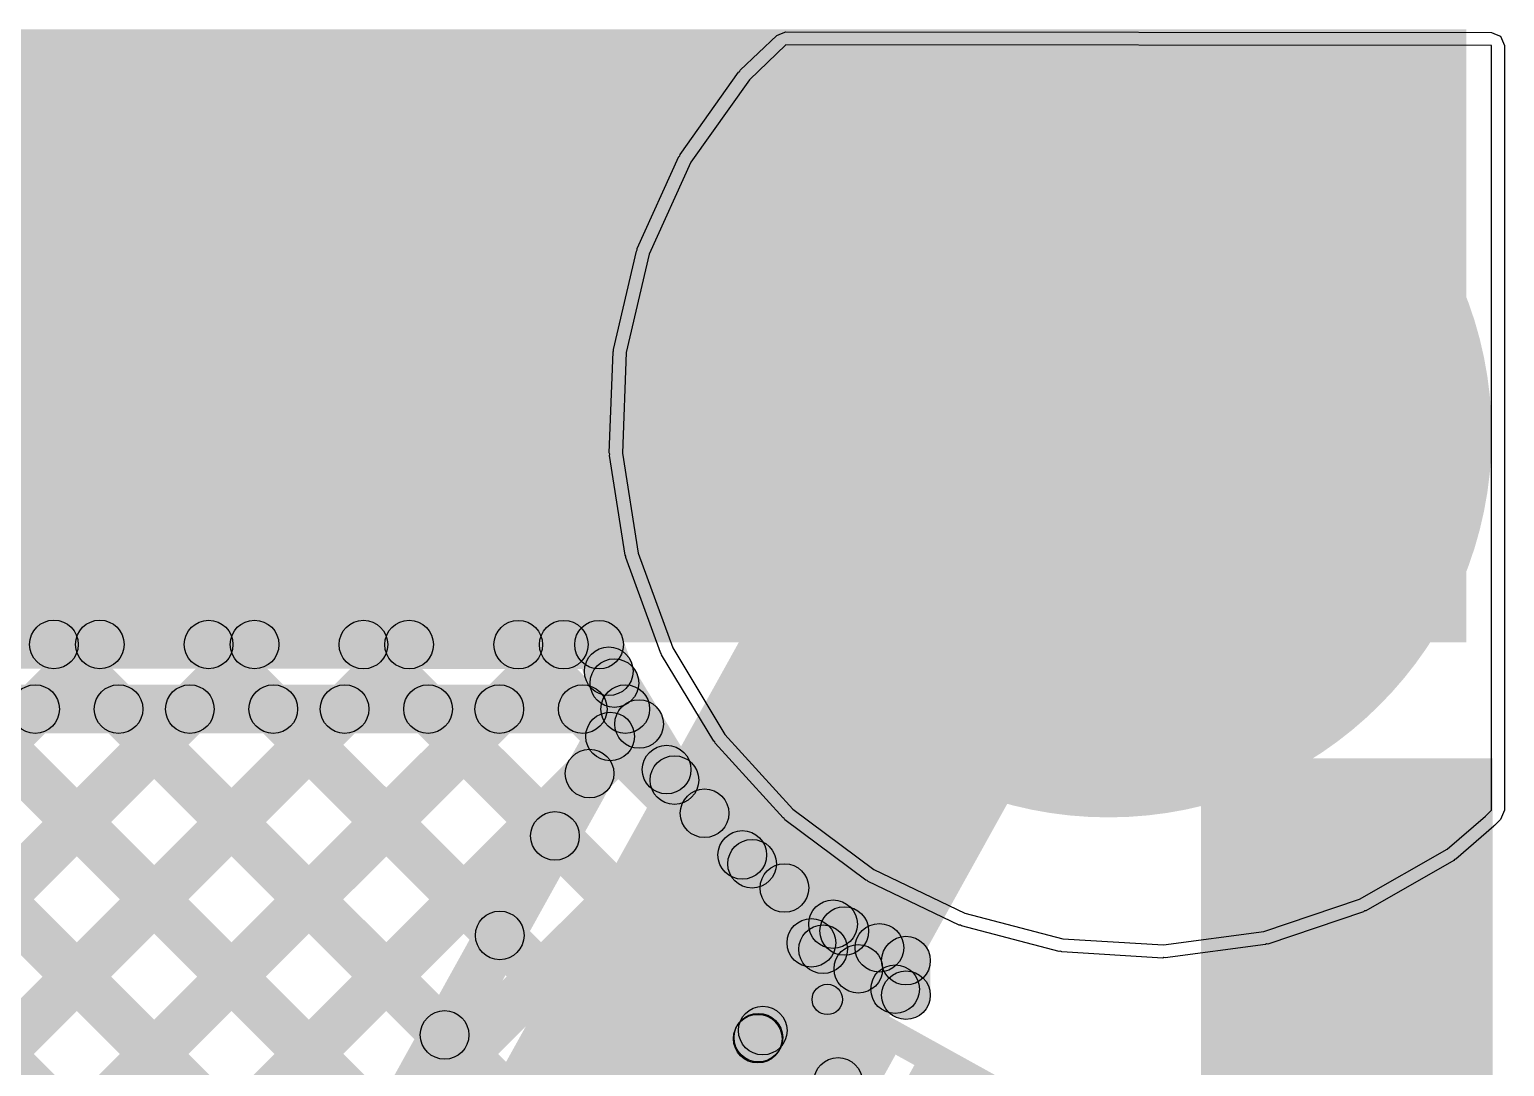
# Model space of a CAD drawing. Header units: millimetres. Extents: x 2.72 to 4.82, y 2.46 to 3.29.
# Drawn here: x 4.5743 to 4.8169, y 3.1163 to 3.287 of the extents above; entities that cross this region are included whole.
import ezdxf

# ---------------------------------------------------------------- set-up
doc = ezdxf.new("R2010")
doc.units = ezdxf.units.MM
doc.header["$MEASUREMENT"] = 0
for name, color, linetype in [('BottomLayer', 5, 'Continuous'), ('BottomPaste', 16, 'Continuous'), ('BottomSolder', 6, 'Continuous'), ('PadHoleLayer', 156, 'Continuous'), ('TopLayer', 1, 'Continuous'), ('TopOverlay', 2, 'Continuous'), ('TopPaste', 8, 'Continuous'), ('TopSolder', 216, 'Continuous'), ('ViaHoleLayer', 16, 'Continuous')]:
    doc.layers.add(name, color=color, linetype=linetype)

# ---------------------------------------------------------------- blocks, each defined once
blk = doc.blocks.new('R__0402_B_37')
at = {"layer": 'BottomLayer'}
for points in [[(-0.0095, 0.0125), (-0.0095, -0.0125), (-0.0275, -0.0125), (-0.0275, 0.0125)], [(0.0275, 0.0125), (0.0275, -0.0125), (0.0095, -0.0125), (0.0095, 0.0125)]]:
    blk.add_hatch(color=5, dxfattribs=at).paths.add_polyline_path(points)
at = {"layer": 'BottomPaste'}
for points in [[(-0.0095, 0.0125), (-0.0095, -0.0125), (-0.0275, -0.0125), (-0.0275, 0.0125)], [(0.0275, 0.0125), (0.0275, -0.0125), (0.0095, -0.0125), (0.0095, 0.0125)]]:
    blk.add_hatch(color=16, dxfattribs=at).paths.add_polyline_path(points)
at = {"layer": 'BottomSolder'}
for points in [[(-0.0055, 0.0165), (-0.0055, -0.0165), (-0.0315, -0.0165), (-0.0315, 0.0165)], [(0.0315, 0.0165), (0.0315, -0.0165), (0.0055, -0.0165), (0.0055, 0.0165)]]:
    blk.add_hatch(color=6, dxfattribs=at).paths.add_polyline_path(points)
blk = doc.blocks.new('LED_0201_73')
at = {"layer": 'TopLayer'}
for points in [[(-0.01181, 0.00689), (-0.00394, 0.00689), (-0.00394, -0.00689), (-0.01181, -0.00689)], [(0.00394, 0.00689), (0.01181, 0.00689), (0.01181, -0.00689), (0.00394, -0.00689)]]:
    blk.add_hatch(color=1, dxfattribs=at).paths.add_polyline_path(points)
at = {"layer": 'TopOverlay'}
h = blk.add_hatch(color=2, dxfattribs=at)
edge = h.paths.add_edge_path()
edge.add_arc((-0.016, 0.011), 0.0025, 0, 360)
h = blk.add_hatch(color=2, dxfattribs=at)
edge = h.paths.add_edge_path()
edge.add_arc((-0.016, 0.011), 0.0025, 0, 360)
for points in [[(-0.016, 0.0085), (-0.016, 0.0135), (0.016, 0.0135), (0.016, 0.0085)], [(0.016, -0.013), (0.029, -0.013), (0.029, 0.013), (0.016, 0.013)], [(-0.0135, -0.011), (-0.0185, -0.011), (-0.0185, 0.011), (-0.0135, 0.011)], [(0.013, -0.011), (0.017, -0.011), (0.017, 0.011), (0.013, 0.011)], [(-0.016, -0.0135), (-0.016, -0.0085), (0.016, -0.0085), (0.016, -0.0135)]]:
    blk.add_hatch(color=2, dxfattribs=at).paths.add_polyline_path(points)
h = blk.add_hatch(color=2, dxfattribs=at)
edge = h.paths.add_edge_path()
edge.add_arc((0.016, 0.011), 0.0025, 0, 360)
h = blk.add_hatch(color=2, dxfattribs=at)
edge = h.paths.add_edge_path()
edge.add_arc((-0.016, -0.011), 0.0025, 0, 360)
h = blk.add_hatch(color=2, dxfattribs=at)
edge = h.paths.add_edge_path()
edge.add_arc((-0.016, -0.011), 0.0025, 0, 360)
h = blk.add_hatch(color=2, dxfattribs=at)
edge = h.paths.add_edge_path()
edge.add_arc((0.016, -0.011), 0.0025, 0, 360)
at = {"layer": 'TopPaste'}
for points in [[(-0.01181, 0.00689), (-0.00394, 0.00689), (-0.00394, -0.00689), (-0.01181, -0.00689)], [(0.00394, 0.00689), (0.01181, 0.00689), (0.01181, -0.00689), (0.00394, -0.00689)]]:
    blk.add_hatch(color=8, dxfattribs=at).paths.add_polyline_path(points)
at = {"layer": 'TopSolder'}
for points in [[(-0.01398, 0.00906), (-0.00177, 0.00906), (-0.00177, -0.00906), (-0.01398, -0.00906)], [(0.00177, 0.00906), (0.01398, 0.00906), (0.01398, -0.00906), (0.00177, -0.00906)]]:
    blk.add_hatch(color=216, dxfattribs=at).paths.add_polyline_path(points)
at = {"layer": 'TopOverlay'}
for centre in [(-0.016, 0.011), (-0.016, 0.011), (0.016, 0.011), (-0.016, -0.011), (-0.016, -0.011), (0.016, -0.011)]:
    blk.add_circle(centre, 0.0025, dxfattribs=at)

msp = doc.modelspace()

# ---------------------------------------------------------------- hatches: boundary and pattern name
at = {"layer": 'BottomLayer'}
for points in [[(2.72, 3.18612), (4.81064, 3.18612), (4.81064, 3.287), (2.72, 3.287)], [(4.66, 3.09417), (4.68975, 3.07768), (4.75373, 3.19309), (4.72397, 3.20958)], [(4.72565, 3.19332), (4.70217, 3.20634), (4.42816, 2.71201), (4.45164, 2.69899)], [(4.22655, 3.17112), (4.22655, 3.17912), (4.67228, 3.17912), (4.67228, 3.17112)], [(4.35371, 2.94798), (4.34805, 2.95364), (4.57236, 3.17795), (4.57802, 3.17229)], [(4.36279, 2.93161), (4.35713, 2.93726), (4.59781, 3.17795), (4.60347, 3.17229)], [(4.37187, 2.91523), (4.36621, 2.92089), (4.62327, 3.17795), (4.62893, 3.17229)], [(4.38094, 2.89885), (4.37529, 2.90451), (4.64873, 3.17795), (4.65438, 3.17229)], [(4.45291, 2.77111), (4.44592, 2.77499), (4.66878, 3.17706), (4.67578, 3.17318)], [(4.50972, 3.17229), (4.51537, 3.17795), (4.61815, 3.07518), (4.61249, 3.06952)], [(4.53517, 3.17229), (4.54083, 3.17795), (4.62722, 3.09155), (4.62157, 3.0859)], [(4.56063, 3.17229), (4.56629, 3.17795), (4.6363, 3.10793), (4.63064, 3.10227)], [(4.58609, 3.17229), (4.59174, 3.17795), (4.64538, 3.12431), (4.63972, 3.11865)], [(4.61154, 3.17229), (4.6172, 3.17795), (4.65446, 3.14069), (4.6488, 3.13503)], [(4.637, 3.17229), (4.64265, 3.17795), (4.66354, 3.15706), (4.65788, 3.15141)], [(4.66245, 3.17229), (4.66811, 3.17795), (4.67261, 3.17344), (4.66696, 3.16778)], [(4.41847, 2.91092), (4.41281, 2.91657), (4.66357, 3.16734), (4.66923, 3.16168)], [(4.767, 2.549), (4.815, 2.549), (4.815, 3.167), (4.767, 3.167)]]:
    msp.add_hatch(color=5, dxfattribs=at).paths.add_polyline_path(points)
h = msp.add_hatch(color=5, dxfattribs=at)
edge = h.paths.add_edge_path()
edge.add_arc((4.75177, 3.22035), 0.05906, 0, 360)
h = msp.add_hatch(color=5, dxfattribs=at)
edge = h.paths.add_edge_path()
edge.add_arc((4.75077, 3.26835), 0.01181, 0, 360)
h = msp.add_hatch(color=5, dxfattribs=at)
edge = h.paths.add_edge_path()
edge.add_arc((4.785, 3.255), 0.01181, 0, 360)
h = msp.add_hatch(color=5, dxfattribs=at)
edge = h.paths.add_edge_path()
edge.add_arc((4.71712, 3.25359), 0.01181, 0, 360)
h = msp.add_hatch(color=5, dxfattribs=at)
edge = h.paths.add_edge_path()
edge.add_arc((4.79977, 3.22135), 0.01181, 0, 360)
h = msp.add_hatch(color=5, dxfattribs=at)
edge = h.paths.add_edge_path()
edge.add_arc((4.70377, 3.21935), 0.01181, 0, 360)
h = msp.add_hatch(color=5, dxfattribs=at)
edge = h.paths.add_edge_path()
edge.add_arc((4.78641, 3.18712), 0.01181, 0, 360)
h = msp.add_hatch(color=5, dxfattribs=at)
edge = h.paths.add_edge_path()
edge.add_arc((4.71853, 3.1857), 0.01181, 0, 360)
h = msp.add_hatch(color=5, dxfattribs=at)
edge = h.paths.add_edge_path()
edge.add_arc((4.75277, 3.17235), 0.01181, 0, 360)
h = msp.add_hatch(color=5, dxfattribs=at)
edge = h.paths.add_edge_path()
edge.add_arc((4.57519, 3.17512), 0.004, 0, 360)
h = msp.add_hatch(color=5, dxfattribs=at)
edge = h.paths.add_edge_path()
edge.add_arc((4.58891, 3.17512), 0.004, 0, 360)
h = msp.add_hatch(color=5, dxfattribs=at)
edge = h.paths.add_edge_path()
edge.add_arc((4.60064, 3.17512), 0.004, 0, 360)
h = msp.add_hatch(color=5, dxfattribs=at)
edge = h.paths.add_edge_path()
edge.add_arc((4.61437, 3.17512), 0.004, 0, 360)
h = msp.add_hatch(color=5, dxfattribs=at)
edge = h.paths.add_edge_path()
edge.add_arc((4.6261, 3.17512), 0.004, 0, 360)
h = msp.add_hatch(color=5, dxfattribs=at)
edge = h.paths.add_edge_path()
edge.add_arc((4.63983, 3.17512), 0.004, 0, 360)
h = msp.add_hatch(color=5, dxfattribs=at)
edge = h.paths.add_edge_path()
edge.add_arc((4.65155, 3.17512), 0.004, 0, 360)
h = msp.add_hatch(color=5, dxfattribs=at)
edge = h.paths.add_edge_path()
edge.add_arc((4.66528, 3.17512), 0.004, 0, 360)
h = msp.add_hatch(color=5, dxfattribs=at)
edge = h.paths.add_edge_path()
edge.add_arc((4.67228, 3.17512), 0.004, 0, 360)
h = msp.add_hatch(color=5, dxfattribs=at)
edge = h.paths.add_edge_path()
edge.add_arc((4.67228, 3.17512), 0.004, 0, 360)
h = msp.add_hatch(color=5, dxfattribs=at)
edge = h.paths.add_edge_path()
edge.add_arc((4.66979, 3.17061), 0.004, 0, 360)
h = msp.add_hatch(color=5, dxfattribs=at)
edge = h.paths.add_edge_path()
edge.add_arc((4.6664, 3.16451), 0.004, 0, 360)
h = msp.add_hatch(color=5, dxfattribs=at)
edge = h.paths.add_edge_path()
edge.add_arc((4.66071, 3.15424), 0.004, 0, 360)
h = msp.add_hatch(color=5, dxfattribs=at)
edge = h.paths.add_edge_path()
edge.add_arc((4.65163, 3.13786), 0.004, 0, 360)
h = msp.add_hatch(color=5, dxfattribs=at)
edge = h.paths.add_edge_path()
edge.add_arc((4.64255, 3.12148), 0.004, 0, 360)
at = {"layer": 'BottomSolder'}
h = msp.add_hatch(color=6, dxfattribs=at)
edge = h.paths.add_edge_path()
edge.add_arc((4.75177, 3.22035), 0.06306, 0, 360)
at = {"layer": 'PadHoleLayer'}
h = msp.add_hatch(color=156, dxfattribs=at)
edge = h.paths.add_edge_path()
edge.add_arc((4.75177, 3.22035), 0.03937, 0, 360)
at = {"layer": 'TopLayer'}
h = msp.add_hatch(color=1, dxfattribs=at)
edge = h.paths.add_edge_path()
edge.add_arc((4.75177, 3.22035), 0.05906, 0, 360)
h = msp.add_hatch(color=1, dxfattribs=at)
edge = h.paths.add_edge_path()
edge.add_arc((4.75077, 3.26835), 0.01181, 0, 360)
h = msp.add_hatch(color=1, dxfattribs=at)
edge = h.paths.add_edge_path()
edge.add_arc((4.785, 3.255), 0.01181, 0, 360)
h = msp.add_hatch(color=1, dxfattribs=at)
edge = h.paths.add_edge_path()
edge.add_arc((4.71712, 3.25359), 0.01181, 0, 360)
h = msp.add_hatch(color=1, dxfattribs=at)
edge = h.paths.add_edge_path()
edge.add_arc((4.79977, 3.22135), 0.01181, 0, 360)
h = msp.add_hatch(color=1, dxfattribs=at)
edge = h.paths.add_edge_path()
edge.add_arc((4.70377, 3.21935), 0.01181, 0, 360)
h = msp.add_hatch(color=1, dxfattribs=at)
edge = h.paths.add_edge_path()
edge.add_arc((4.78641, 3.18712), 0.01181, 0, 360)
h = msp.add_hatch(color=1, dxfattribs=at)
edge = h.paths.add_edge_path()
edge.add_arc((4.71853, 3.1857), 0.01181, 0, 360)
for points in [[(2.86831, 3.18251), (2.86831, 3.19051), (4.66796, 3.18973), (4.66796, 3.18173)], [(4.32841, 2.92269), (4.32276, 2.92834), (4.583, 3.18859), (4.58866, 3.18293)], [(4.32923, 2.89805), (4.32357, 2.90371), (4.60845, 3.18858), (4.6141, 3.18292)], [(4.3447, 2.88806), (4.33905, 2.89372), (4.63389, 3.18857), (4.63955, 3.18291)], [(4.35887, 2.87677), (4.35321, 2.88243), (4.65934, 3.18856), (4.66499, 3.1829)], [(4.49904, 3.18297), (4.50469, 3.18863), (4.64096, 3.05236), (4.6353, 3.04671)], [(4.5245, 3.18296), (4.53016, 3.18862), (4.65332, 3.06546), (4.64766, 3.0598)], [(4.54997, 3.18295), (4.55563, 3.1886), (4.66957, 3.07466), (4.66392, 3.069)], [(4.57544, 3.18294), (4.5811, 3.18859), (4.67891, 3.09078), (4.67326, 3.08512)], [(4.60091, 3.18293), (4.60656, 3.18858), (4.688, 3.10715), (4.68234, 3.10149)], [(4.62637, 3.18291), (4.63203, 3.18857), (4.69691, 3.12369), (4.69125, 3.11803)], [(4.65184, 3.1829), (4.6575, 3.18856), (4.70765, 3.13841), (4.70199, 3.13275)], [(4.6642, 3.18436), (4.67172, 3.1871), (4.67331, 3.18272), (4.6658, 3.17998)], [(4.66706, 3.17733), (4.67391, 3.18146), (4.6825, 3.16723), (4.67565, 3.1631)], [(4.41847, 2.91092), (4.41281, 2.91657), (4.67173, 3.17549), (4.67738, 3.16983)], [(4.67741, 3.16074), (4.68333, 3.16611), (4.6945, 3.1538), (4.68857, 3.14842)], [(4.43696, 2.90395), (4.4313, 2.90961), (4.68249, 3.1608), (4.68815, 3.15514)], [(4.69074, 3.14645), (4.69553, 3.15286), (4.70885, 3.14292), (4.70406, 3.1365)], [(4.46693, 2.90847), (4.46127, 2.91413), (4.69564, 3.1485), (4.7013, 3.14284)], [(4.70658, 3.13498), (4.71004, 3.14219), (4.72019, 3.13732), (4.71673, 3.13011)], [(4.69839, 3.12026), (4.6914, 3.12414), (4.6994, 3.13858), (4.7064, 3.1347)], [(4.70096, 3.13314), (4.70484, 3.14014), (4.71862, 3.13251), (4.71474, 3.12551)], [(4.71345, 3.12953), (4.7078, 3.13519), (4.71125, 3.13865), (4.71691, 3.13299)], [(4.72246, 3.12802), (4.71446, 3.12803), (4.71446, 3.13372), (4.72246, 3.13371)], [(4.69166, 3.10825), (4.68467, 3.11213), (4.69068, 3.12297), (4.69767, 3.11909)]]:
    msp.add_hatch(color=1, dxfattribs=at).paths.add_polyline_path(points)
h = msp.add_hatch(color=1, dxfattribs=at)
edge = h.paths.add_edge_path()
edge.add_arc((4.57827, 3.18576), 0.004, 0, 360)
h = msp.add_hatch(color=1, dxfattribs=at)
edge = h.paths.add_edge_path()
edge.add_arc((4.58583, 3.18576), 0.004, 0, 360)
h = msp.add_hatch(color=1, dxfattribs=at)
edge = h.paths.add_edge_path()
edge.add_arc((4.60373, 3.18575), 0.004, 0, 360)
h = msp.add_hatch(color=1, dxfattribs=at)
edge = h.paths.add_edge_path()
edge.add_arc((4.61128, 3.18575), 0.004, 0, 360)
h = msp.add_hatch(color=1, dxfattribs=at)
edge = h.paths.add_edge_path()
edge.add_arc((4.6292, 3.18574), 0.004, 0, 360)
h = msp.add_hatch(color=1, dxfattribs=at)
edge = h.paths.add_edge_path()
edge.add_arc((4.63672, 3.18574), 0.004, 0, 360)
h = msp.add_hatch(color=1, dxfattribs=at)
edge = h.paths.add_edge_path()
edge.add_arc((4.65467, 3.18573), 0.004, 0, 360)
h = msp.add_hatch(color=1, dxfattribs=at)
edge = h.paths.add_edge_path()
edge.add_arc((4.66216, 3.18573), 0.004, 0, 360)
h = msp.add_hatch(color=1, dxfattribs=at)
edge = h.paths.add_edge_path()
edge.add_arc((4.66796, 3.18573), 0.004, 0, 360)
h = msp.add_hatch(color=1, dxfattribs=at)
edge = h.paths.add_edge_path()
edge.add_arc((4.66796, 3.18573), 0.004, 0, 360)
h = msp.add_hatch(color=1, dxfattribs=at)
edge = h.paths.add_edge_path()
edge.add_arc((4.66956, 3.18135), 0.004, 0, 360)
h = msp.add_hatch(color=1, dxfattribs=at)
edge = h.paths.add_edge_path()
edge.add_arc((4.75277, 3.17235), 0.01181, 0, 360)
h = msp.add_hatch(color=1, dxfattribs=at)
edge = h.paths.add_edge_path()
edge.add_arc((4.67049, 3.1794), 0.004, 0, 360)
h = msp.add_hatch(color=1, dxfattribs=at)
edge = h.paths.add_edge_path()
edge.add_arc((4.67455, 3.17266), 0.004, 0, 360)
h = msp.add_hatch(color=1, dxfattribs=at)
edge = h.paths.add_edge_path()
edge.add_arc((4.67908, 3.16516), 0.004, 0, 360)
h = msp.add_hatch(color=1, dxfattribs=at)
edge = h.paths.add_edge_path()
edge.add_arc((4.68037, 3.16343), 0.004, 0, 360)
h = msp.add_hatch(color=1, dxfattribs=at)
edge = h.paths.add_edge_path()
edge.add_arc((4.68532, 3.15797), 0.004, 0, 360)
h = msp.add_hatch(color=1, dxfattribs=at)
edge = h.paths.add_edge_path()
edge.add_arc((4.69153, 3.15111), 0.004, 0, 360)
h = msp.add_hatch(color=1, dxfattribs=at)
edge = h.paths.add_edge_path()
edge.add_arc((4.69314, 3.14965), 0.004, 0, 360)
h = msp.add_hatch(color=1, dxfattribs=at)
edge = h.paths.add_edge_path()
edge.add_arc((4.69847, 3.14567), 0.004, 0, 360)
h = msp.add_hatch(color=1, dxfattribs=at)
edge = h.paths.add_edge_path()
edge.add_arc((4.70646, 3.13971), 0.004, 0, 360)
h = msp.add_hatch(color=1, dxfattribs=at)
edge = h.paths.add_edge_path()
edge.add_arc((4.7029, 3.13664), 0.004, 0, 360)
h = msp.add_hatch(color=1, dxfattribs=at)
edge = h.paths.add_edge_path()
edge.add_arc((4.7029, 3.13664), 0.004, 0, 360)
h = msp.add_hatch(color=1, dxfattribs=at)
edge = h.paths.add_edge_path()
edge.add_arc((4.70831, 3.13859), 0.004, 0, 360)
h = msp.add_hatch(color=1, dxfattribs=at)
edge = h.paths.add_edge_path()
edge.add_arc((4.70482, 3.13558), 0.004, 0, 360)
h = msp.add_hatch(color=1, dxfattribs=at)
edge = h.paths.add_edge_path()
edge.add_arc((4.71408, 3.13582), 0.004, 0, 360)
h = msp.add_hatch(color=1, dxfattribs=at)
edge = h.paths.add_edge_path()
edge.add_arc((4.71062, 3.13236), 0.004, 0, 360)
h = msp.add_hatch(color=1, dxfattribs=at)
edge = h.paths.add_edge_path()
edge.add_arc((4.71846, 3.13371), 0.004, 0, 360)
h = msp.add_hatch(color=1, dxfattribs=at)
edge = h.paths.add_edge_path()
edge.add_arc((4.71846, 3.13371), 0.004, 0, 360)
h = msp.add_hatch(color=1, dxfattribs=at)
edge = h.paths.add_edge_path()
edge.add_arc((4.71668, 3.12901), 0.004, 0, 360)
h = msp.add_hatch(color=1, dxfattribs=at)
edge = h.paths.add_edge_path()
edge.add_arc((4.71846, 3.12802), 0.004, 0, 360)
h = msp.add_hatch(color=1, dxfattribs=at)
edge = h.paths.add_edge_path()
edge.add_arc((4.6949, 3.1222), 0.004, 0, 360)
h = msp.add_hatch(color=1, dxfattribs=at)
edge = h.paths.add_edge_path()
edge.add_arc((4.69408, 3.12086), 0.004, 0, 360)
h = msp.add_hatch(color=1, dxfattribs=at)
edge = h.paths.add_edge_path()
edge.add_arc((4.69418, 3.12103), 0.004, 0, 360)
h = msp.add_hatch(color=1, dxfattribs=at)
edge = h.paths.add_edge_path()
edge.add_arc((4.70729, 3.11375), 0.004, 0, 360)
at = {"layer": 'TopSolder'}
h = msp.add_hatch(color=216, dxfattribs=at)
edge = h.paths.add_edge_path()
edge.add_arc((4.75177, 3.22035), 0.06306, 0, 360)
at = {"layer": 'ViaHoleLayer'}
h = msp.add_hatch(color=16, dxfattribs=at)
edge = h.paths.add_edge_path()
edge.add_arc((4.75077, 3.26835), 0.00591, 0, 360)
h = msp.add_hatch(color=16, dxfattribs=at)
edge = h.paths.add_edge_path()
edge.add_arc((4.71712, 3.25359), 0.00591, 0, 360)
h = msp.add_hatch(color=16, dxfattribs=at)
edge = h.paths.add_edge_path()
edge.add_arc((4.785, 3.255), 0.00591, 0, 360)
h = msp.add_hatch(color=16, dxfattribs=at)
edge = h.paths.add_edge_path()
edge.add_arc((4.70377, 3.21935), 0.00591, 0, 360)
h = msp.add_hatch(color=16, dxfattribs=at)
edge = h.paths.add_edge_path()
edge.add_arc((4.79977, 3.22135), 0.00591, 0, 360)
h = msp.add_hatch(color=16, dxfattribs=at)
edge = h.paths.add_edge_path()
edge.add_arc((4.71853, 3.1857), 0.00591, 0, 360)
h = msp.add_hatch(color=16, dxfattribs=at)
edge = h.paths.add_edge_path()
edge.add_arc((4.78641, 3.18712), 0.00591, 0, 360)
h = msp.add_hatch(color=16, dxfattribs=at)
edge = h.paths.add_edge_path()
edge.add_arc((4.75277, 3.17235), 0.00591, 0, 360)

# ---------------------------------------------------------------- linework, layer by layer
at = {"layer": 'BottomLayer'}
for p, q in [((4.69871, 3.28446), (4.69269, 3.27873)), ((4.81477, 3.28435), (4.69871, 3.28446)), ((4.81477, 3.15847), (4.81477, 3.28435)), ((4.69269, 3.27873), (4.68307, 3.26518)), ((4.68307, 3.26518), (4.67623, 3.25003)), ((4.67623, 3.25003), (4.67243, 3.23384)), ((4.67243, 3.23384), (4.67181, 3.21723)), ((4.67181, 3.21723), (4.6744, 3.20081)), ((4.6744, 3.20081), (4.68009, 3.18519)), ((4.68009, 3.18519), (4.68868, 3.17096)), ((4.68868, 3.17096), (4.69984, 3.15864)), ((4.69984, 3.15864), (4.71317, 3.1487)), ((4.80749, 3.15206), (4.81378, 3.15749)), ((4.81378, 3.15749), (4.81477, 3.15847)), ((4.81378, 3.15749), (4.81378, 3.15749)), ((4.79306, 3.14381), (4.80749, 3.15206)), ((4.71317, 3.1487), (4.72815, 3.1415)), ((4.77731, 3.13849), (4.79306, 3.14381)), ((4.72815, 3.1415), (4.74424, 3.13732)), ((4.76083, 3.1363), (4.77731, 3.13849)), ((4.74424, 3.13732), (4.76083, 3.1363))]:
    msp.add_line(p, q, dxfattribs=at)
for centre in [(4.57519, 3.17512), (4.58891, 3.17512), (4.60064, 3.17512), (4.61437, 3.17512), (4.6261, 3.17512), (4.63983, 3.17512), (4.65155, 3.17512), (4.66528, 3.17512), (4.67228, 3.17512), (4.67228, 3.17512), (4.66979, 3.17061), (4.6664, 3.16451), (4.66071, 3.15424), (4.65163, 3.13786), (4.64255, 3.12148)]:
    msp.add_circle(centre, 0.004, dxfattribs=at)
at = {"layer": 'BottomSolder'}
for p, q in [((4.6912, 3.2803), (4.69722, 3.28603)), ((4.69722, 3.28603), (4.69797, 3.28632)), ((4.69797, 3.28632), (4.69871, 3.28663)), ((4.69871, 3.28663), (4.81477, 3.28652)), ((4.81477, 3.28652), (4.81554, 3.2862)), ((4.81554, 3.2862), (4.8163, 3.28588)), ((4.8163, 3.28588), (4.8163, 3.28588)), ((4.8163, 3.28588), (4.8163, 3.28588)), ((4.8163, 3.28588), (4.81661, 3.28512)), ((4.81661, 3.28512), (4.81693, 3.28435)), ((4.81693, 3.28435), (4.81693, 3.15847)), ((4.6813, 3.26643), (4.69092, 3.27999)), ((4.69092, 3.27999), (4.69111, 3.2801)), ((4.69111, 3.2801), (4.6912, 3.2803)), ((4.68125, 3.26622), (4.6813, 3.26643)), ((4.67426, 3.25092), (4.68109, 3.26607)), ((4.68109, 3.26607), (4.68125, 3.26622)), ((4.67032, 3.23434), (4.67412, 3.25052)), ((4.67412, 3.25052), (4.67425, 3.2507)), ((4.67425, 3.2507), (4.67426, 3.25092)), ((4.66965, 3.21731), (4.67027, 3.23392)), ((4.67027, 3.23392), (4.67036, 3.23412)), ((4.67036, 3.23412), (4.67032, 3.23434)), ((4.66973, 3.21711), (4.66965, 3.21731)), ((4.66967, 3.21689), (4.66973, 3.21711)), ((4.67226, 3.20047), (4.66967, 3.21689)), ((4.67237, 3.20029), (4.67226, 3.20047)), ((4.67237, 3.20007), (4.67237, 3.20029)), ((4.67806, 3.18445), (4.67237, 3.20007)), ((4.67821, 3.18429), (4.67806, 3.18445)), ((4.67824, 3.18407), (4.67821, 3.18429)), ((4.68683, 3.16984), (4.67824, 3.18407)), ((4.687, 3.16971), (4.68683, 3.16984)), ((4.68708, 3.1695), (4.687, 3.16971)), ((4.69824, 3.15719), (4.68708, 3.1695)), ((4.69844, 3.15709), (4.69824, 3.15719)), ((4.81661, 3.15771), (4.8163, 3.15694)), ((4.81693, 3.15847), (4.81661, 3.15771)), ((4.69855, 3.15691), (4.69844, 3.15709)), ((4.71187, 3.14696), (4.69855, 3.15691)), ((4.8152, 3.15585), (4.80891, 3.15042)), ((4.81524, 3.15593), (4.8152, 3.15585)), ((4.81531, 3.15596), (4.81524, 3.15593)), ((4.8163, 3.15694), (4.81531, 3.15596)), ((4.80857, 3.15018), (4.79413, 3.14193)), ((4.8087, 3.15035), (4.80857, 3.15018)), ((4.80891, 3.15042), (4.8087, 3.15035)), ((4.71208, 3.14691), (4.71187, 3.14696)), ((4.71223, 3.14675), (4.71208, 3.14691)), ((4.72721, 3.13955), (4.71223, 3.14675)), ((4.79375, 3.14176), (4.778, 3.13644)), ((4.79392, 3.1419), (4.79375, 3.14176)), ((4.79413, 3.14193), (4.79392, 3.1419)), ((4.72743, 3.13954), (4.72721, 3.13955)), ((4.72761, 3.13941), (4.72743, 3.13954)), ((4.74369, 3.13522), (4.72761, 3.13941)), ((4.77759, 3.13635), (4.76112, 3.13416)), ((4.77778, 3.13646), (4.77759, 3.13635)), ((4.778, 3.13644), (4.77778, 3.13646)), ((4.74391, 3.13525), (4.74369, 3.13522)), ((4.74411, 3.13516), (4.74391, 3.13525)), ((4.7607, 3.13414), (4.74411, 3.13516)), ((4.7609, 3.13421), (4.7607, 3.13414)), ((4.76112, 3.13416), (4.7609, 3.13421))]:
    msp.add_line(p, q, dxfattribs=at)
at = {"layer": 'TopLayer'}
for p, q in [((4.69871, 3.28446), (4.69269, 3.27873)), ((4.81477, 3.28435), (4.69871, 3.28446)), ((4.81477, 3.15847), (4.81477, 3.28435)), ((4.69269, 3.27873), (4.68307, 3.26518)), ((4.68307, 3.26518), (4.67623, 3.25003)), ((4.67623, 3.25003), (4.67243, 3.23384)), ((4.67243, 3.23384), (4.67181, 3.21723)), ((4.67181, 3.21723), (4.6744, 3.20081)), ((4.6744, 3.20081), (4.68009, 3.18519)), ((4.68009, 3.18519), (4.68868, 3.17096)), ((4.68868, 3.17096), (4.69984, 3.15864)), ((4.69984, 3.15864), (4.71317, 3.1487)), ((4.80749, 3.15206), (4.81378, 3.15749)), ((4.81378, 3.15749), (4.81477, 3.15847)), ((4.81378, 3.15749), (4.81378, 3.15749)), ((4.79306, 3.14381), (4.80749, 3.15206)), ((4.71317, 3.1487), (4.72815, 3.1415)), ((4.77731, 3.13849), (4.79306, 3.14381)), ((4.72815, 3.1415), (4.74424, 3.13732)), ((4.76083, 3.1363), (4.77731, 3.13849)), ((4.74424, 3.13732), (4.76083, 3.1363))]:
    msp.add_line(p, q, dxfattribs=at)
for centre in [(4.57827, 3.18576), (4.58583, 3.18576), (4.60373, 3.18575), (4.61128, 3.18575), (4.6292, 3.18574), (4.63672, 3.18574), (4.65467, 3.18573), (4.66216, 3.18573), (4.66796, 3.18573), (4.66796, 3.18573), (4.66956, 3.18135), (4.67049, 3.1794), (4.67455, 3.17266), (4.67908, 3.16516), (4.68037, 3.16343), (4.68532, 3.15797), (4.69153, 3.15111), (4.69314, 3.14965), (4.69847, 3.14567), (4.70646, 3.13971), (4.7029, 3.13664), (4.7029, 3.13664), (4.70831, 3.13859), (4.70482, 3.13558), (4.71408, 3.13582), (4.71062, 3.13236), (4.71846, 3.13371), (4.71846, 3.13371), (4.71668, 3.12901), (4.71846, 3.12802), (4.6949, 3.1222), (4.69408, 3.12086), (4.69418, 3.12103), (4.70729, 3.11375)]:
    msp.add_circle(centre, 0.004, dxfattribs=at)
at = {"layer": 'TopSolder'}
for p, q in [((4.6912, 3.2803), (4.69722, 3.28603)), ((4.69722, 3.28603), (4.69797, 3.28632)), ((4.69797, 3.28632), (4.69871, 3.28663)), ((4.69871, 3.28663), (4.81477, 3.28652)), ((4.81477, 3.28652), (4.81554, 3.2862)), ((4.81554, 3.2862), (4.8163, 3.28588)), ((4.8163, 3.28588), (4.8163, 3.28588)), ((4.8163, 3.28588), (4.8163, 3.28588)), ((4.8163, 3.28588), (4.81661, 3.28512)), ((4.81661, 3.28512), (4.81693, 3.28435)), ((4.81693, 3.28435), (4.81693, 3.15847)), ((4.6813, 3.26643), (4.69092, 3.27999)), ((4.69092, 3.27999), (4.69111, 3.2801)), ((4.69111, 3.2801), (4.6912, 3.2803)), ((4.68125, 3.26622), (4.6813, 3.26643)), ((4.67426, 3.25092), (4.68109, 3.26607)), ((4.68109, 3.26607), (4.68125, 3.26622)), ((4.67032, 3.23434), (4.67412, 3.25052)), ((4.67412, 3.25052), (4.67425, 3.2507)), ((4.67425, 3.2507), (4.67426, 3.25092)), ((4.66965, 3.21731), (4.67027, 3.23392)), ((4.67027, 3.23392), (4.67036, 3.23412)), ((4.67036, 3.23412), (4.67032, 3.23434)), ((4.66973, 3.21711), (4.66965, 3.21731)), ((4.66967, 3.21689), (4.66973, 3.21711)), ((4.67226, 3.20047), (4.66967, 3.21689)), ((4.67237, 3.20029), (4.67226, 3.20047)), ((4.67237, 3.20007), (4.67237, 3.20029)), ((4.67806, 3.18445), (4.67237, 3.20007)), ((4.67821, 3.18429), (4.67806, 3.18445)), ((4.67824, 3.18407), (4.67821, 3.18429)), ((4.68683, 3.16984), (4.67824, 3.18407)), ((4.687, 3.16971), (4.68683, 3.16984)), ((4.68708, 3.1695), (4.687, 3.16971)), ((4.69824, 3.15719), (4.68708, 3.1695)), ((4.69844, 3.15709), (4.69824, 3.15719)), ((4.81661, 3.15771), (4.8163, 3.15694)), ((4.81693, 3.15847), (4.81661, 3.15771)), ((4.69855, 3.15691), (4.69844, 3.15709)), ((4.71187, 3.14696), (4.69855, 3.15691)), ((4.8152, 3.15585), (4.80891, 3.15042)), ((4.81524, 3.15593), (4.8152, 3.15585)), ((4.81531, 3.15596), (4.81524, 3.15593)), ((4.8163, 3.15694), (4.81531, 3.15596)), ((4.80857, 3.15018), (4.79413, 3.14193)), ((4.8087, 3.15035), (4.80857, 3.15018)), ((4.80891, 3.15042), (4.8087, 3.15035)), ((4.71208, 3.14691), (4.71187, 3.14696)), ((4.71223, 3.14675), (4.71208, 3.14691)), ((4.72721, 3.13955), (4.71223, 3.14675)), ((4.79375, 3.14176), (4.778, 3.13644)), ((4.79392, 3.1419), (4.79375, 3.14176)), ((4.79413, 3.14193), (4.79392, 3.1419)), ((4.72743, 3.13954), (4.72721, 3.13955)), ((4.72761, 3.13941), (4.72743, 3.13954)), ((4.74369, 3.13522), (4.72761, 3.13941)), ((4.77759, 3.13635), (4.76112, 3.13416)), ((4.77778, 3.13646), (4.77759, 3.13635)), ((4.778, 3.13644), (4.77778, 3.13646)), ((4.74391, 3.13525), (4.74369, 3.13522)), ((4.74411, 3.13516), (4.74391, 3.13525)), ((4.7607, 3.13414), (4.74411, 3.13516)), ((4.7609, 3.13421), (4.7607, 3.13414)), ((4.76112, 3.13416), (4.7609, 3.13421))]:
    msp.add_line(p, q, dxfattribs=at)

# ---------------------------------------------------------------- block references
for name, p, rotation in [('LED_0201_73', (4.71418, 3.10994), 331), ('R__0402_B_37', (4.699, 3.092), 330)]:
    msp.add_blockref(name, p, dxfattribs=dict(rotation=rotation))

doc.saveas('drawing.dxf')
